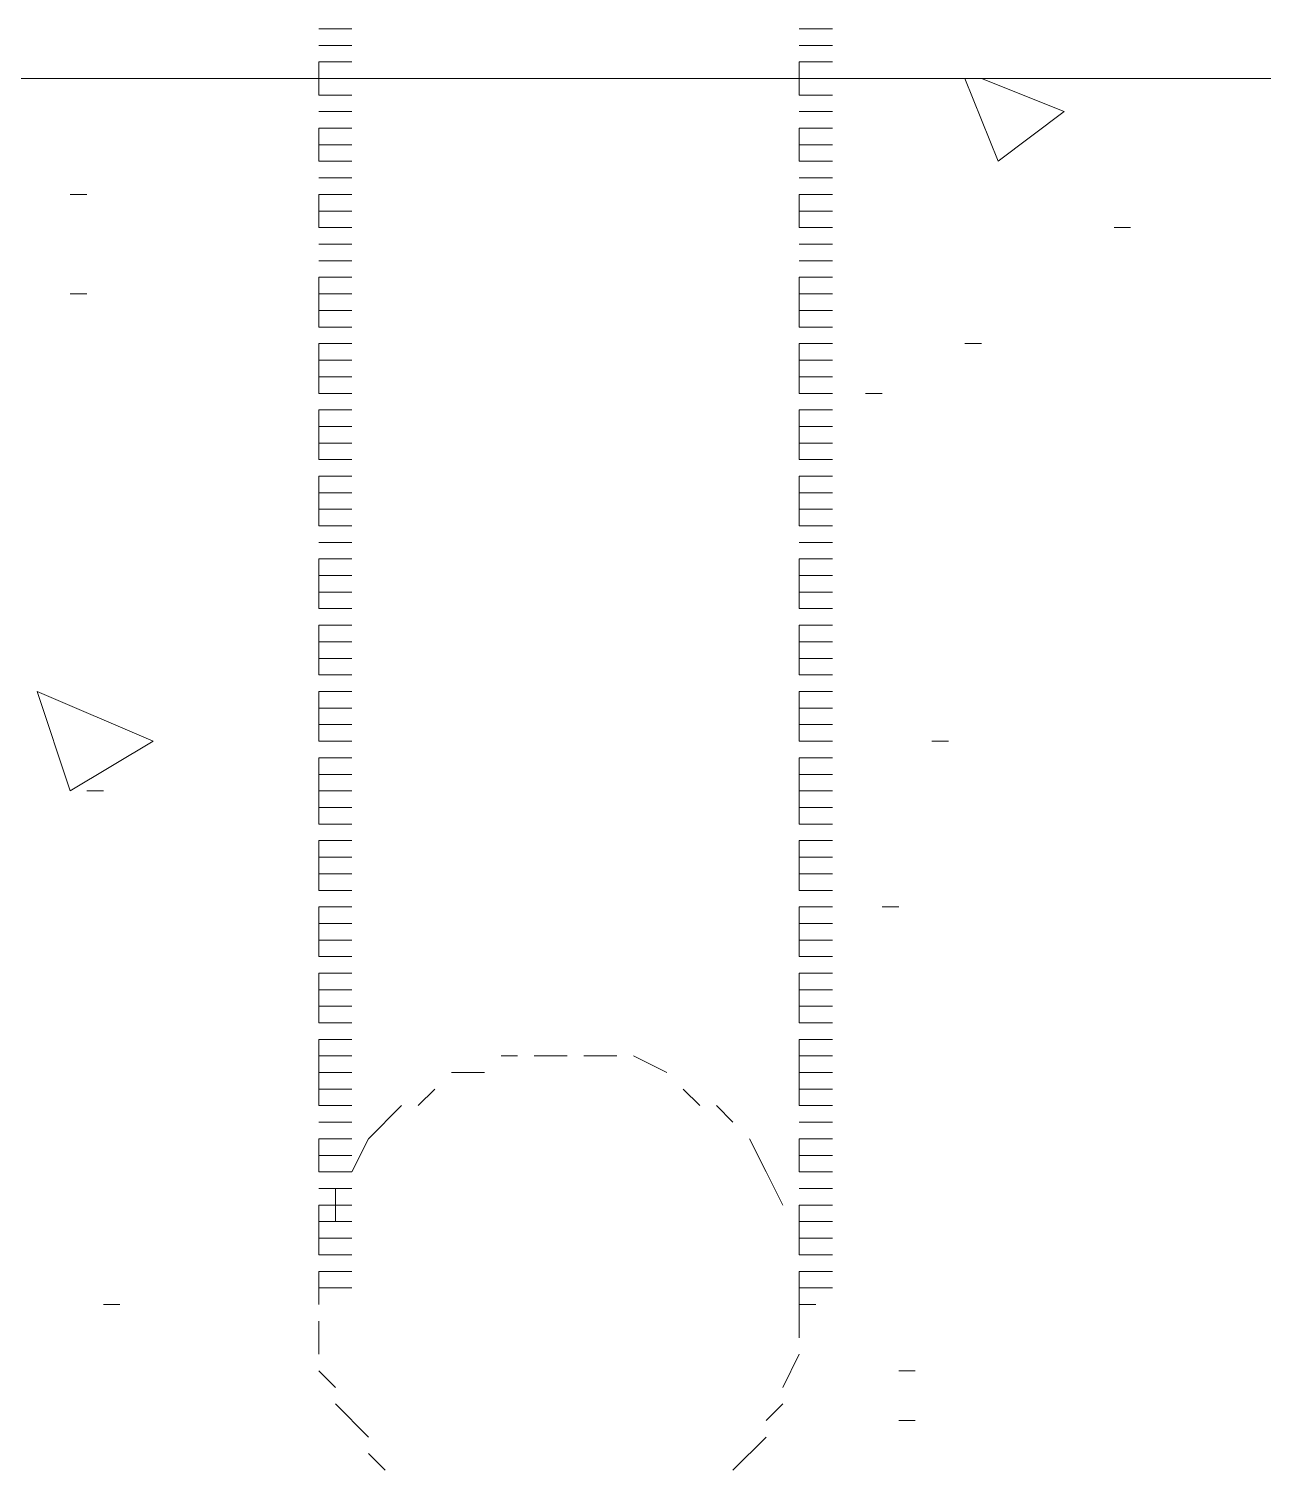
# Model space of a CAD drawing. Header units: inches. Extents: x 0.2 to 10.8, y 0.5 to 8.
# Drawn here: x 3.8092 to 3.9333, y 4.32 to 4.465 of the extents above; entities that cross this region are included whole.
import ezdxf

# ---------------------------------------------------------------- set-up
doc = ezdxf.new("R2010")
doc.units = ezdxf.units.IN
doc.header["$MEASUREMENT"] = 0
doc.layers.add('PDF_Geometry', color=7, linetype='Continuous')

msp = doc.modelspace()

# ---------------------------------------------------------------- linework, layer by layer
at = {"layer": 'PDF_Geometry', "lineweight": 9}
for points in [[(3.83833, 4.465), (3.84, 4.465)], [(3.83833, 4.465), (3.84, 4.465)], [(3.83833, 4.465), (3.84, 4.465)], [(3.84, 4.465), (3.84167, 4.465)], [(3.84, 4.465), (3.84167, 4.465)], [(3.84, 4.465), (3.84167, 4.465)], [(3.88667, 4.465), (3.88833, 4.465)], [(3.88667, 4.465), (3.88833, 4.465)], [(3.88667, 4.465), (3.88833, 4.465)], [(3.88833, 4.465), (3.89, 4.465)], [(3.88833, 4.465), (3.89, 4.465)], [(3.88833, 4.465), (3.89, 4.465)], [(3.83833, 4.46333), (3.84, 4.46333)], [(3.83833, 4.46333), (3.84, 4.46333)], [(3.83833, 4.46333), (3.84, 4.46333)], [(3.84, 4.46333), (3.84167, 4.46333)], [(3.84, 4.46333), (3.84167, 4.46333)], [(3.84, 4.46333), (3.84167, 4.46333)], [(3.88667, 4.46333), (3.88833, 4.46333)], [(3.88667, 4.46333), (3.88833, 4.46333)], [(3.88667, 4.46333), (3.88833, 4.46333)], [(3.88833, 4.46333), (3.89, 4.46333)], [(3.88833, 4.46333), (3.89, 4.46333)], [(3.88833, 4.46333), (3.89, 4.46333)], [(3.83833, 4.46167), (3.84, 4.46167)], [(3.83833, 4.46167), (3.83833, 4.46)], [(3.83833, 4.46167), (3.84, 4.46167)], [(3.84, 4.46167), (3.84167, 4.46167)], [(3.84, 4.46167), (3.84167, 4.46167)], [(3.88667, 4.46167), (3.88833, 4.46167)], [(3.88667, 4.46167), (3.88667, 4.46)], [(3.88667, 4.46167), (3.88833, 4.46167)], [(3.88833, 4.46167), (3.89, 4.46167)], [(3.88833, 4.46167), (3.89, 4.46167)], [(3.83833, 4.46), (3.84, 4.46)], [(3.83833, 4.46), (3.83833, 4.45833)], [(3.83833, 4.46), (3.84, 4.46)], [(3.84, 4.46), (3.84167, 4.46)], [(3.84, 4.46), (3.84167, 4.46)], [(3.88667, 4.46), (3.88833, 4.46)], [(3.88667, 4.46), (3.88667, 4.45833)], [(3.88667, 4.46), (3.88833, 4.46)], [(3.88833, 4.46), (3.89, 4.46)], [(3.88833, 4.46), (3.89, 4.46)], [(3.83833, 4.45833), (3.84, 4.45833)], [(3.83833, 4.45833), (3.84, 4.45833)], [(3.83833, 4.45833), (3.84, 4.45833)], [(3.84, 4.45833), (3.84167, 4.45833)], [(3.84, 4.45833), (3.84167, 4.45833)], [(3.84, 4.45833), (3.84167, 4.45833)], [(3.88667, 4.45833), (3.88833, 4.45833)], [(3.88667, 4.45833), (3.88833, 4.45833)], [(3.88667, 4.45833), (3.88833, 4.45833)], [(3.88833, 4.45833), (3.89, 4.45833)], [(3.88833, 4.45833), (3.89, 4.45833)], [(3.88833, 4.45833), (3.89, 4.45833)], [(3.83833, 4.45667), (3.84, 4.45667)], [(3.83833, 4.45667), (3.84, 4.45667)], [(3.83833, 4.45667), (3.84, 4.45667)], [(3.84, 4.45667), (3.84167, 4.45667)], [(3.84, 4.45667), (3.84167, 4.45667)], [(3.84, 4.45667), (3.84167, 4.45667)], [(3.88667, 4.45667), (3.88833, 4.45667)], [(3.88667, 4.45667), (3.88833, 4.45667)], [(3.88667, 4.45667), (3.88833, 4.45667)], [(3.88833, 4.45667), (3.89, 4.45667)], [(3.88833, 4.45667), (3.89, 4.45667)], [(3.88833, 4.45667), (3.89, 4.45667)], [(3.83833, 4.455), (3.84, 4.455)], [(3.83833, 4.455), (3.83833, 4.45333)], [(3.83833, 4.455), (3.84, 4.455)], [(3.84, 4.455), (3.84167, 4.455)], [(3.84, 4.455), (3.84167, 4.455)], [(3.88667, 4.455), (3.88833, 4.455)], [(3.88667, 4.455), (3.88667, 4.45333)], [(3.88667, 4.455), (3.88833, 4.455)], [(3.88833, 4.455), (3.89, 4.455)], [(3.88833, 4.455), (3.89, 4.455)], [(3.83833, 4.45333), (3.84, 4.45333)], [(3.83833, 4.45333), (3.83833, 4.45167)], [(3.83833, 4.45333), (3.84, 4.45333)], [(3.84, 4.45333), (3.84167, 4.45333)], [(3.84, 4.45333), (3.84167, 4.45333)], [(3.88667, 4.45333), (3.88833, 4.45333)], [(3.88667, 4.45333), (3.88667, 4.45167)], [(3.88667, 4.45333), (3.88833, 4.45333)], [(3.88833, 4.45333), (3.89, 4.45333)], [(3.88833, 4.45333), (3.89, 4.45333)], [(3.83833, 4.45167), (3.84, 4.45167)], [(3.83833, 4.45167), (3.84, 4.45167)], [(3.83833, 4.45167), (3.84, 4.45167)], [(3.84, 4.45167), (3.84167, 4.45167)], [(3.84, 4.45167), (3.84167, 4.45167)], [(3.84, 4.45167), (3.84167, 4.45167)], [(3.88667, 4.45167), (3.88833, 4.45167)], [(3.88667, 4.45167), (3.88833, 4.45167)], [(3.88667, 4.45167), (3.88833, 4.45167)], [(3.88833, 4.45167), (3.89, 4.45167)], [(3.88833, 4.45167), (3.89, 4.45167)], [(3.88833, 4.45167), (3.89, 4.45167)], [(3.83833, 4.45), (3.84, 4.45)], [(3.83833, 4.45), (3.84, 4.45)], [(3.83833, 4.45), (3.84, 4.45)], [(3.84, 4.45), (3.84167, 4.45)], [(3.84, 4.45), (3.84167, 4.45)], [(3.84, 4.45), (3.84167, 4.45)], [(3.88667, 4.45), (3.88833, 4.45)], [(3.88667, 4.45), (3.88833, 4.45)], [(3.88667, 4.45), (3.88833, 4.45)], [(3.88833, 4.45), (3.89, 4.45)], [(3.88833, 4.45), (3.89, 4.45)], [(3.88833, 4.45), (3.89, 4.45)], [(3.83833, 4.44833), (3.84, 4.44833)], [(3.83833, 4.44833), (3.83833, 4.44667)], [(3.83833, 4.44833), (3.84, 4.44833)], [(3.84, 4.44833), (3.84167, 4.44833)], [(3.84, 4.44833), (3.84167, 4.44833)], [(3.88667, 4.44833), (3.88833, 4.44833)], [(3.88667, 4.44833), (3.88667, 4.44667)], [(3.88667, 4.44833), (3.88833, 4.44833)], [(3.88833, 4.44833), (3.89, 4.44833)], [(3.88833, 4.44833), (3.89, 4.44833)], [(3.83833, 4.44667), (3.84, 4.44667)], [(3.83833, 4.44667), (3.83833, 4.445)], [(3.83833, 4.44667), (3.84, 4.44667)], [(3.84, 4.44667), (3.84167, 4.44667)], [(3.84, 4.44667), (3.84167, 4.44667)], [(3.88667, 4.44667), (3.88833, 4.44667)], [(3.88667, 4.44667), (3.88667, 4.445)], [(3.88667, 4.44667), (3.88833, 4.44667)], [(3.88833, 4.44667), (3.89, 4.44667)], [(3.88833, 4.44667), (3.89, 4.44667)], [(3.83833, 4.445), (3.84, 4.445)], [(3.83833, 4.445), (3.84, 4.445)], [(3.83833, 4.445), (3.84, 4.445)], [(3.84, 4.445), (3.84167, 4.445)], [(3.84, 4.445), (3.84167, 4.445)], [(3.84, 4.445), (3.84167, 4.445)], [(3.88667, 4.445), (3.88833, 4.445)], [(3.88667, 4.445), (3.88833, 4.445)], [(3.88667, 4.445), (3.88833, 4.445)], [(3.88833, 4.445), (3.89, 4.445)], [(3.88833, 4.445), (3.89, 4.445)], [(3.88833, 4.445), (3.89, 4.445)], [(3.83833, 4.44333), (3.84, 4.44333)], [(3.83833, 4.44333), (3.84, 4.44333)], [(3.83833, 4.44333), (3.84, 4.44333)], [(3.83833, 4.44333), (3.84, 4.44333)], [(3.84, 4.44333), (3.84167, 4.44333)], [(3.84, 4.44333), (3.84167, 4.44333)], [(3.84, 4.44333), (3.84167, 4.44333)], [(3.84, 4.44333), (3.84167, 4.44333)], [(3.88667, 4.44333), (3.88833, 4.44333)], [(3.88667, 4.44333), (3.88833, 4.44333)], [(3.88667, 4.44333), (3.88833, 4.44333)], [(3.88667, 4.44333), (3.88833, 4.44333)], [(3.88833, 4.44333), (3.89, 4.44333)], [(3.88833, 4.44333), (3.89, 4.44333)], [(3.88833, 4.44333), (3.89, 4.44333)], [(3.88833, 4.44333), (3.89, 4.44333)], [(3.83833, 4.44167), (3.84, 4.44167)], [(3.83833, 4.44167), (3.84, 4.44167)], [(3.83833, 4.44167), (3.84, 4.44167)], [(3.84, 4.44167), (3.84167, 4.44167)], [(3.84, 4.44167), (3.84167, 4.44167)], [(3.84, 4.44167), (3.84167, 4.44167)], [(3.88667, 4.44167), (3.88833, 4.44167)], [(3.88667, 4.44167), (3.88833, 4.44167)], [(3.88667, 4.44167), (3.88833, 4.44167)], [(3.88833, 4.44167), (3.89, 4.44167)], [(3.88833, 4.44167), (3.89, 4.44167)], [(3.88833, 4.44167), (3.89, 4.44167)], [(3.83833, 4.44), (3.84, 4.44)], [(3.83833, 4.44), (3.83833, 4.43833)], [(3.83833, 4.44), (3.84, 4.44)], [(3.84, 4.44), (3.84167, 4.44)], [(3.84, 4.44), (3.84167, 4.44)], [(3.88667, 4.44), (3.88833, 4.44)], [(3.88667, 4.44), (3.88667, 4.43833)], [(3.88667, 4.44), (3.88833, 4.44)], [(3.88833, 4.44), (3.89, 4.44)], [(3.88833, 4.44), (3.89, 4.44)], [(3.83833, 4.43833), (3.84, 4.43833)], [(3.83833, 4.43833), (3.83833, 4.43667)], [(3.83833, 4.43833), (3.84, 4.43833)], [(3.84, 4.43833), (3.84167, 4.43833)], [(3.84, 4.43833), (3.84167, 4.43833)], [(3.88667, 4.43833), (3.88833, 4.43833)], [(3.88667, 4.43833), (3.88667, 4.43667)], [(3.88667, 4.43833), (3.88833, 4.43833)], [(3.88833, 4.43833), (3.89, 4.43833)], [(3.88833, 4.43833), (3.89, 4.43833)], [(3.83833, 4.43667), (3.84, 4.43667)], [(3.83833, 4.43667), (3.83833, 4.435)], [(3.83833, 4.43667), (3.84, 4.43667)], [(3.84, 4.43667), (3.84167, 4.43667)], [(3.84, 4.43667), (3.84167, 4.43667)], [(3.88667, 4.43667), (3.88833, 4.43667)], [(3.88667, 4.43667), (3.88667, 4.435)], [(3.88667, 4.43667), (3.88833, 4.43667)], [(3.88833, 4.43667), (3.89, 4.43667)], [(3.88833, 4.43667), (3.89, 4.43667)], [(3.83833, 4.435), (3.84, 4.435)], [(3.83833, 4.435), (3.84, 4.435)], [(3.84, 4.435), (3.84167, 4.435)], [(3.84, 4.435), (3.84167, 4.435)], [(3.88667, 4.435), (3.88833, 4.435)], [(3.88667, 4.435), (3.88833, 4.435)], [(3.88833, 4.435), (3.89, 4.435)], [(3.88833, 4.435), (3.89, 4.435)], [(3.83833, 4.43333), (3.84, 4.43333)], [(3.83833, 4.43333), (3.83833, 4.43167)], [(3.83833, 4.43333), (3.84, 4.43333)], [(3.84, 4.43333), (3.84167, 4.43333)], [(3.84, 4.43333), (3.84167, 4.43333)], [(3.88667, 4.43333), (3.88833, 4.43333)], [(3.88667, 4.43333), (3.88667, 4.43167)], [(3.88667, 4.43333), (3.88833, 4.43333)], [(3.88833, 4.43333), (3.89, 4.43333)], [(3.88833, 4.43333), (3.89, 4.43333)], [(3.83833, 4.43167), (3.84, 4.43167)], [(3.83833, 4.43167), (3.83833, 4.43)], [(3.83833, 4.43167), (3.84, 4.43167)], [(3.84, 4.43167), (3.84167, 4.43167)], [(3.84, 4.43167), (3.84167, 4.43167)], [(3.88667, 4.43167), (3.88833, 4.43167)], [(3.88667, 4.43167), (3.88667, 4.43)], [(3.88667, 4.43167), (3.88833, 4.43167)], [(3.88833, 4.43167), (3.89, 4.43167)], [(3.88833, 4.43167), (3.89, 4.43167)], [(3.83833, 4.43), (3.84, 4.43)], [(3.83833, 4.43), (3.83833, 4.42833)], [(3.83833, 4.43), (3.84, 4.43)], [(3.84, 4.43), (3.84167, 4.43)], [(3.84, 4.43), (3.84167, 4.43)], [(3.88667, 4.43), (3.88833, 4.43)], [(3.88667, 4.43), (3.88667, 4.42833)], [(3.88667, 4.43), (3.88833, 4.43)], [(3.88833, 4.43), (3.89, 4.43)], [(3.88833, 4.43), (3.89, 4.43)], [(3.83833, 4.42833), (3.84, 4.42833)], [(3.83833, 4.42833), (3.84, 4.42833)], [(3.84, 4.42833), (3.84167, 4.42833)], [(3.84, 4.42833), (3.84167, 4.42833)], [(3.88667, 4.42833), (3.88833, 4.42833)], [(3.88667, 4.42833), (3.88833, 4.42833)], [(3.88833, 4.42833), (3.89, 4.42833)], [(3.88833, 4.42833), (3.89, 4.42833)], [(3.83833, 4.42667), (3.84, 4.42667)], [(3.83833, 4.42667), (3.83833, 4.425)], [(3.83833, 4.42667), (3.84, 4.42667)], [(3.84, 4.42667), (3.84167, 4.42667)], [(3.84, 4.42667), (3.84167, 4.42667)], [(3.88667, 4.42667), (3.88833, 4.42667)], [(3.88667, 4.42667), (3.88667, 4.425)], [(3.88667, 4.42667), (3.88833, 4.42667)], [(3.88833, 4.42667), (3.89, 4.42667)], [(3.88833, 4.42667), (3.89, 4.42667)], [(3.83833, 4.425), (3.84, 4.425)], [(3.83833, 4.425), (3.83833, 4.42333)], [(3.83833, 4.425), (3.84, 4.425)], [(3.84, 4.425), (3.84167, 4.425)], [(3.84, 4.425), (3.84167, 4.425)], [(3.88667, 4.425), (3.88833, 4.425)], [(3.88667, 4.425), (3.88667, 4.42333)], [(3.88667, 4.425), (3.88833, 4.425)], [(3.88833, 4.425), (3.89, 4.425)], [(3.88833, 4.425), (3.89, 4.425)], [(3.83833, 4.42333), (3.84, 4.42333)], [(3.83833, 4.42333), (3.83833, 4.42167)], [(3.83833, 4.42333), (3.84, 4.42333)], [(3.84, 4.42333), (3.84167, 4.42333)], [(3.84, 4.42333), (3.84167, 4.42333)], [(3.88667, 4.42333), (3.88833, 4.42333)], [(3.88667, 4.42333), (3.88667, 4.42167)], [(3.88667, 4.42333), (3.88833, 4.42333)], [(3.88833, 4.42333), (3.89, 4.42333)], [(3.88833, 4.42333), (3.89, 4.42333)], [(3.83833, 4.42167), (3.84, 4.42167)], [(3.83833, 4.42167), (3.84, 4.42167)], [(3.84, 4.42167), (3.84167, 4.42167)], [(3.84, 4.42167), (3.84167, 4.42167)], [(3.88667, 4.42167), (3.88833, 4.42167)], [(3.88667, 4.42167), (3.88833, 4.42167)], [(3.88833, 4.42167), (3.89, 4.42167)], [(3.88833, 4.42167), (3.89, 4.42167)], [(3.83833, 4.42), (3.84, 4.42)], [(3.83833, 4.42), (3.83833, 4.41833)], [(3.83833, 4.42), (3.84, 4.42)], [(3.84, 4.42), (3.84167, 4.42)], [(3.84, 4.42), (3.84167, 4.42)], [(3.88667, 4.42), (3.88833, 4.42)], [(3.88667, 4.42), (3.88667, 4.41833)], [(3.88667, 4.42), (3.88833, 4.42)], [(3.88833, 4.42), (3.89, 4.42)], [(3.88833, 4.42), (3.89, 4.42)], [(3.83833, 4.41833), (3.84, 4.41833)], [(3.83833, 4.41833), (3.83833, 4.41667)], [(3.83833, 4.41833), (3.84, 4.41833)], [(3.84, 4.41833), (3.84167, 4.41833)], [(3.84, 4.41833), (3.84167, 4.41833)], [(3.88667, 4.41833), (3.88833, 4.41833)], [(3.88667, 4.41833), (3.88667, 4.41667)], [(3.88667, 4.41833), (3.88833, 4.41833)], [(3.88833, 4.41833), (3.89, 4.41833)], [(3.88833, 4.41833), (3.89, 4.41833)], [(3.83833, 4.41667), (3.84, 4.41667)], [(3.83833, 4.41667), (3.83833, 4.415)], [(3.83833, 4.41667), (3.84, 4.41667)], [(3.84, 4.41667), (3.84167, 4.41667)], [(3.84, 4.41667), (3.84167, 4.41667)], [(3.88667, 4.41667), (3.88833, 4.41667)], [(3.88667, 4.41667), (3.88667, 4.415)], [(3.88667, 4.41667), (3.88833, 4.41667)], [(3.88833, 4.41667), (3.89, 4.41667)], [(3.88833, 4.41667), (3.89, 4.41667)], [(3.83833, 4.415), (3.84, 4.415)], [(3.83833, 4.415), (3.84, 4.415)], [(3.83833, 4.415), (3.84, 4.415)], [(3.84, 4.415), (3.84167, 4.415)], [(3.84, 4.415), (3.84167, 4.415)], [(3.84, 4.415), (3.84167, 4.415)], [(3.88667, 4.415), (3.88833, 4.415)], [(3.88667, 4.415), (3.88833, 4.415)], [(3.88667, 4.415), (3.88833, 4.415)], [(3.88833, 4.415), (3.89, 4.415)], [(3.88833, 4.415), (3.89, 4.415)], [(3.88833, 4.415), (3.89, 4.415)], [(3.83833, 4.41333), (3.84, 4.41333)], [(3.83833, 4.41333), (3.84, 4.41333)], [(3.83833, 4.41333), (3.84, 4.41333)], [(3.84, 4.41333), (3.84167, 4.41333)], [(3.84, 4.41333), (3.84167, 4.41333)], [(3.84, 4.41333), (3.84167, 4.41333)], [(3.88667, 4.41333), (3.88833, 4.41333)], [(3.88667, 4.41333), (3.88833, 4.41333)], [(3.88667, 4.41333), (3.88833, 4.41333)], [(3.88833, 4.41333), (3.89, 4.41333)], [(3.88833, 4.41333), (3.89, 4.41333)], [(3.88833, 4.41333), (3.89, 4.41333)], [(3.83833, 4.41167), (3.84, 4.41167)], [(3.83833, 4.41167), (3.83833, 4.41)], [(3.83833, 4.41167), (3.84, 4.41167)], [(3.84, 4.41167), (3.84167, 4.41167)], [(3.84, 4.41167), (3.84167, 4.41167)], [(3.88667, 4.41167), (3.88833, 4.41167)], [(3.88667, 4.41167), (3.88667, 4.41)], [(3.88667, 4.41167), (3.88833, 4.41167)], [(3.88833, 4.41167), (3.89, 4.41167)], [(3.88833, 4.41167), (3.89, 4.41167)], [(3.83833, 4.41), (3.84, 4.41)], [(3.83833, 4.41), (3.83833, 4.40833)], [(3.83833, 4.41), (3.84, 4.41)], [(3.84, 4.41), (3.84167, 4.41)], [(3.84, 4.41), (3.84167, 4.41)], [(3.88667, 4.41), (3.88833, 4.41)], [(3.88667, 4.41), (3.88667, 4.40833)], [(3.88667, 4.41), (3.88833, 4.41)], [(3.88833, 4.41), (3.89, 4.41)], [(3.88833, 4.41), (3.89, 4.41)], [(3.83833, 4.40833), (3.84, 4.40833)], [(3.83833, 4.40833), (3.83833, 4.40667)], [(3.83833, 4.40833), (3.84, 4.40833)], [(3.84, 4.40833), (3.84167, 4.40833)], [(3.84, 4.40833), (3.84167, 4.40833)], [(3.88667, 4.40833), (3.88833, 4.40833)], [(3.88667, 4.40833), (3.88667, 4.40667)], [(3.88667, 4.40833), (3.88833, 4.40833)], [(3.88833, 4.40833), (3.89, 4.40833)], [(3.88833, 4.40833), (3.89, 4.40833)], [(3.83833, 4.40667), (3.84, 4.40667)], [(3.83833, 4.40667), (3.84, 4.40667)], [(3.84, 4.40667), (3.84167, 4.40667)], [(3.84, 4.40667), (3.84167, 4.40667)], [(3.88667, 4.40667), (3.88833, 4.40667)], [(3.88667, 4.40667), (3.88833, 4.40667)], [(3.88833, 4.40667), (3.89, 4.40667)], [(3.88833, 4.40667), (3.89, 4.40667)], [(3.83833, 4.405), (3.84, 4.405)], [(3.83833, 4.405), (3.83833, 4.40333)], [(3.83833, 4.405), (3.84, 4.405)], [(3.84, 4.405), (3.84167, 4.405)], [(3.84, 4.405), (3.84167, 4.405)], [(3.88667, 4.405), (3.88833, 4.405)], [(3.88667, 4.405), (3.88667, 4.40333)], [(3.88667, 4.405), (3.88833, 4.405)], [(3.88833, 4.405), (3.89, 4.405)], [(3.88833, 4.405), (3.89, 4.405)], [(3.83833, 4.40333), (3.84, 4.40333)], [(3.83833, 4.40333), (3.83833, 4.40167)], [(3.83833, 4.40333), (3.84, 4.40333)], [(3.84, 4.40333), (3.84167, 4.40333)], [(3.84, 4.40333), (3.84167, 4.40333)], [(3.88667, 4.40333), (3.88833, 4.40333)], [(3.88667, 4.40333), (3.88667, 4.40167)], [(3.88667, 4.40333), (3.88833, 4.40333)], [(3.88833, 4.40333), (3.89, 4.40333)], [(3.88833, 4.40333), (3.89, 4.40333)], [(3.83833, 4.40167), (3.84, 4.40167)], [(3.83833, 4.40167), (3.83833, 4.4)], [(3.83833, 4.40167), (3.84, 4.40167)], [(3.84, 4.40167), (3.84167, 4.40167)], [(3.84, 4.40167), (3.84167, 4.40167)], [(3.88667, 4.40167), (3.88833, 4.40167)], [(3.88667, 4.40167), (3.88667, 4.4)], [(3.88667, 4.40167), (3.88833, 4.40167)], [(3.88833, 4.40167), (3.89, 4.40167)], [(3.88833, 4.40167), (3.89, 4.40167)], [(3.83833, 4.4), (3.84, 4.4)], [(3.83833, 4.4), (3.84, 4.4)], [(3.84, 4.4), (3.84167, 4.4)], [(3.84, 4.4), (3.84167, 4.4)], [(3.88667, 4.4), (3.88833, 4.4)], [(3.88667, 4.4), (3.88833, 4.4)], [(3.88833, 4.4), (3.89, 4.4)], [(3.88833, 4.4), (3.89, 4.4)], [(3.83833, 4.39833), (3.84, 4.39833)], [(3.83833, 4.39833), (3.83833, 4.39667)], [(3.83833, 4.39833), (3.84, 4.39833)], [(3.84, 4.39833), (3.84167, 4.39833)], [(3.84, 4.39833), (3.84167, 4.39833)], [(3.88667, 4.39833), (3.88833, 4.39833)], [(3.88667, 4.39833), (3.88667, 4.39667)], [(3.88667, 4.39833), (3.88833, 4.39833)], [(3.88833, 4.39833), (3.89, 4.39833)], [(3.88833, 4.39833), (3.89, 4.39833)], [(3.83833, 4.39667), (3.84, 4.39667)], [(3.83833, 4.39667), (3.83833, 4.395)], [(3.83833, 4.39667), (3.84, 4.39667)], [(3.84, 4.39667), (3.84167, 4.39667)], [(3.84, 4.39667), (3.84167, 4.39667)], [(3.88667, 4.39667), (3.88833, 4.39667)], [(3.88667, 4.39667), (3.88667, 4.395)], [(3.88667, 4.39667), (3.88833, 4.39667)], [(3.88833, 4.39667), (3.89, 4.39667)], [(3.88833, 4.39667), (3.89, 4.39667)], [(3.83833, 4.395), (3.84, 4.395)], [(3.83833, 4.395), (3.83833, 4.39333)], [(3.83833, 4.395), (3.84, 4.395)], [(3.84, 4.395), (3.84167, 4.395)], [(3.84, 4.395), (3.84167, 4.395)], [(3.88667, 4.395), (3.88833, 4.395)], [(3.88667, 4.395), (3.88667, 4.39333)], [(3.88667, 4.395), (3.88833, 4.395)], [(3.88833, 4.395), (3.89, 4.395)], [(3.88833, 4.395), (3.89, 4.395)], [(3.83833, 4.39333), (3.84, 4.39333)], [(3.83833, 4.39333), (3.84, 4.39333)], [(3.84, 4.39333), (3.84167, 4.39333)], [(3.84, 4.39333), (3.84167, 4.39333)], [(3.88667, 4.39333), (3.88833, 4.39333)], [(3.88667, 4.39333), (3.88833, 4.39333)], [(3.88833, 4.39333), (3.89, 4.39333)], [(3.88833, 4.39333), (3.89, 4.39333)], [(3.83833, 4.39167), (3.84, 4.39167)], [(3.83833, 4.39167), (3.83833, 4.39)], [(3.83833, 4.39167), (3.84, 4.39167)], [(3.84, 4.39167), (3.84167, 4.39167)], [(3.84, 4.39167), (3.84167, 4.39167)], [(3.88667, 4.39167), (3.88833, 4.39167)], [(3.88667, 4.39167), (3.88667, 4.39)], [(3.88667, 4.39167), (3.88833, 4.39167)], [(3.88833, 4.39167), (3.89, 4.39167)], [(3.88833, 4.39167), (3.89, 4.39167)], [(3.83833, 4.39), (3.84, 4.39)], [(3.83833, 4.39), (3.83833, 4.38833)], [(3.83833, 4.39), (3.84, 4.39)], [(3.84, 4.39), (3.84167, 4.39)], [(3.84, 4.39), (3.84167, 4.39)], [(3.88667, 4.39), (3.88833, 4.39)], [(3.88667, 4.39), (3.88667, 4.38833)], [(3.88667, 4.39), (3.88833, 4.39)], [(3.88833, 4.39), (3.89, 4.39)], [(3.88833, 4.39), (3.89, 4.39)], [(3.83833, 4.38833), (3.84, 4.38833)], [(3.83833, 4.38833), (3.83833, 4.38667)], [(3.83833, 4.38833), (3.84, 4.38833)], [(3.84, 4.38833), (3.84167, 4.38833)], [(3.84, 4.38833), (3.84167, 4.38833)], [(3.88667, 4.38833), (3.88833, 4.38833)], [(3.88667, 4.38833), (3.88667, 4.38667)], [(3.88667, 4.38833), (3.88833, 4.38833)], [(3.88833, 4.38833), (3.89, 4.38833)], [(3.88833, 4.38833), (3.89, 4.38833)], [(3.83833, 4.38667), (3.84, 4.38667)], [(3.83833, 4.38667), (3.83833, 4.385)], [(3.83833, 4.38667), (3.84, 4.38667)], [(3.84, 4.38667), (3.84167, 4.38667)], [(3.84, 4.38667), (3.84167, 4.38667)], [(3.88667, 4.38667), (3.88833, 4.38667)], [(3.88667, 4.38667), (3.88667, 4.385)], [(3.88667, 4.38667), (3.88833, 4.38667)], [(3.88833, 4.38667), (3.89, 4.38667)], [(3.88833, 4.38667), (3.89, 4.38667)], [(3.83833, 4.385), (3.84, 4.385)], [(3.83833, 4.385), (3.84, 4.385)], [(3.84, 4.385), (3.84167, 4.385)], [(3.84, 4.385), (3.84167, 4.385)], [(3.88667, 4.385), (3.88833, 4.385)], [(3.88667, 4.385), (3.88833, 4.385)], [(3.88833, 4.385), (3.89, 4.385)], [(3.88833, 4.385), (3.89, 4.385)], [(3.83833, 4.38333), (3.84, 4.38333)], [(3.83833, 4.38333), (3.83833, 4.38167)], [(3.83833, 4.38333), (3.84, 4.38333)], [(3.84, 4.38333), (3.84167, 4.38333)], [(3.84, 4.38333), (3.84167, 4.38333)], [(3.88667, 4.38333), (3.88833, 4.38333)], [(3.88667, 4.38333), (3.88667, 4.38167)], [(3.88667, 4.38333), (3.88833, 4.38333)], [(3.88833, 4.38333), (3.89, 4.38333)], [(3.88833, 4.38333), (3.89, 4.38333)], [(3.83833, 4.38167), (3.84, 4.38167)], [(3.83833, 4.38167), (3.83833, 4.38)], [(3.83833, 4.38167), (3.84, 4.38167)], [(3.84, 4.38167), (3.84167, 4.38167)], [(3.84, 4.38167), (3.84167, 4.38167)], [(3.88667, 4.38167), (3.88833, 4.38167)], [(3.88667, 4.38167), (3.88667, 4.38)], [(3.88667, 4.38167), (3.88833, 4.38167)], [(3.88833, 4.38167), (3.89, 4.38167)], [(3.88833, 4.38167), (3.89, 4.38167)], [(3.83833, 4.38), (3.84, 4.38)], [(3.83833, 4.38), (3.83833, 4.37833)], [(3.83833, 4.38), (3.84, 4.38)], [(3.84, 4.38), (3.84167, 4.38)], [(3.84, 4.38), (3.84167, 4.38)], [(3.88667, 4.38), (3.88833, 4.38)], [(3.88667, 4.38), (3.88667, 4.37833)], [(3.88667, 4.38), (3.88833, 4.38)], [(3.88833, 4.38), (3.89, 4.38)], [(3.88833, 4.38), (3.89, 4.38)], [(3.83833, 4.37833), (3.84, 4.37833)], [(3.83833, 4.37833), (3.84, 4.37833)], [(3.84, 4.37833), (3.84167, 4.37833)], [(3.84, 4.37833), (3.84167, 4.37833)], [(3.88667, 4.37833), (3.88833, 4.37833)], [(3.88667, 4.37833), (3.88833, 4.37833)], [(3.88833, 4.37833), (3.89, 4.37833)], [(3.88833, 4.37833), (3.89, 4.37833)], [(3.83833, 4.37667), (3.84, 4.37667)], [(3.83833, 4.37667), (3.83833, 4.375)], [(3.83833, 4.37667), (3.84, 4.37667)], [(3.84, 4.37667), (3.84167, 4.37667)], [(3.84, 4.37667), (3.84167, 4.37667)], [(3.88667, 4.37667), (3.88833, 4.37667)], [(3.88667, 4.37667), (3.88667, 4.375)], [(3.88667, 4.37667), (3.88833, 4.37667)], [(3.88833, 4.37667), (3.89, 4.37667)], [(3.88833, 4.37667), (3.89, 4.37667)], [(3.83833, 4.375), (3.84, 4.375)], [(3.83833, 4.375), (3.83833, 4.37333)], [(3.83833, 4.375), (3.84, 4.375)], [(3.84, 4.375), (3.84167, 4.375)], [(3.84, 4.375), (3.84167, 4.375)], [(3.88667, 4.375), (3.88833, 4.375)], [(3.88667, 4.375), (3.88667, 4.37333)], [(3.88667, 4.375), (3.88833, 4.375)], [(3.88833, 4.375), (3.89, 4.375)], [(3.88833, 4.375), (3.89, 4.375)], [(3.83833, 4.37333), (3.84, 4.37333)], [(3.83833, 4.37333), (3.83833, 4.37167)], [(3.83833, 4.37333), (3.84, 4.37333)], [(3.84, 4.37333), (3.84167, 4.37333)], [(3.84, 4.37333), (3.84167, 4.37333)], [(3.88667, 4.37333), (3.88833, 4.37333)], [(3.88667, 4.37333), (3.88667, 4.37167)], [(3.88667, 4.37333), (3.88833, 4.37333)], [(3.88833, 4.37333), (3.89, 4.37333)], [(3.88833, 4.37333), (3.89, 4.37333)], [(3.83833, 4.37167), (3.84, 4.37167)], [(3.83833, 4.37167), (3.84, 4.37167)], [(3.84, 4.37167), (3.84167, 4.37167)], [(3.84, 4.37167), (3.84167, 4.37167)], [(3.88667, 4.37167), (3.88833, 4.37167)], [(3.88667, 4.37167), (3.88833, 4.37167)], [(3.88833, 4.37167), (3.89, 4.37167)], [(3.88833, 4.37167), (3.89, 4.37167)], [(3.83833, 4.37), (3.84, 4.37)], [(3.83833, 4.37), (3.83833, 4.36833)], [(3.83833, 4.37), (3.84, 4.37)], [(3.84, 4.37), (3.84167, 4.37)], [(3.84, 4.37), (3.84167, 4.37)], [(3.88667, 4.37), (3.88833, 4.37)], [(3.88667, 4.37), (3.88667, 4.36833)], [(3.88667, 4.37), (3.88833, 4.37)], [(3.88833, 4.37), (3.89, 4.37)], [(3.88833, 4.37), (3.89, 4.37)], [(3.83833, 4.36833), (3.84, 4.36833)], [(3.83833, 4.36833), (3.83833, 4.36667)], [(3.83833, 4.36833), (3.84, 4.36833)], [(3.84, 4.36833), (3.84167, 4.36833)], [(3.84, 4.36833), (3.84167, 4.36833)], [(3.88667, 4.36833), (3.88833, 4.36833)], [(3.88667, 4.36833), (3.88667, 4.36667)], [(3.88667, 4.36833), (3.88833, 4.36833)], [(3.88833, 4.36833), (3.89, 4.36833)], [(3.88833, 4.36833), (3.89, 4.36833)], [(3.83833, 4.36667), (3.84, 4.36667)], [(3.83833, 4.36667), (3.83833, 4.365)], [(3.83833, 4.36667), (3.84, 4.36667)], [(3.84, 4.36667), (3.84167, 4.36667)], [(3.84, 4.36667), (3.84167, 4.36667)], [(3.88667, 4.36667), (3.88833, 4.36667)], [(3.88667, 4.36667), (3.88667, 4.365)], [(3.88667, 4.36667), (3.88833, 4.36667)], [(3.88833, 4.36667), (3.89, 4.36667)], [(3.88833, 4.36667), (3.89, 4.36667)], [(3.83833, 4.365), (3.84, 4.365)], [(3.83833, 4.365), (3.84, 4.365)], [(3.84, 4.365), (3.84167, 4.365)], [(3.84, 4.365), (3.84167, 4.365)], [(3.88667, 4.365), (3.88833, 4.365)], [(3.88667, 4.365), (3.88833, 4.365)], [(3.88833, 4.365), (3.89, 4.365)], [(3.88833, 4.365), (3.89, 4.365)], [(3.83833, 4.36333), (3.84, 4.36333)], [(3.83833, 4.36333), (3.83833, 4.36167)], [(3.83833, 4.36333), (3.84, 4.36333)], [(3.84, 4.36333), (3.84167, 4.36333)], [(3.84, 4.36333), (3.84167, 4.36333)], [(3.88667, 4.36333), (3.88833, 4.36333)], [(3.88667, 4.36333), (3.88667, 4.36167)], [(3.88667, 4.36333), (3.88833, 4.36333)], [(3.88833, 4.36333), (3.89, 4.36333)], [(3.88833, 4.36333), (3.89, 4.36333)], [(3.83833, 4.36167), (3.84, 4.36167)], [(3.83833, 4.36167), (3.83833, 4.36)], [(3.83833, 4.36167), (3.84, 4.36167)], [(3.84, 4.36167), (3.84167, 4.36167)], [(3.84, 4.36167), (3.84167, 4.36167)], [(3.88667, 4.36167), (3.88833, 4.36167)], [(3.88667, 4.36167), (3.88667, 4.36)], [(3.88667, 4.36167), (3.88833, 4.36167)], [(3.88833, 4.36167), (3.89, 4.36167)], [(3.88833, 4.36167), (3.89, 4.36167)], [(3.83833, 4.36), (3.84, 4.36)], [(3.83833, 4.36), (3.83833, 4.35833)], [(3.83833, 4.36), (3.84, 4.36)], [(3.84, 4.36), (3.84167, 4.36)], [(3.84, 4.36), (3.84167, 4.36)], [(3.88667, 4.36), (3.88833, 4.36)], [(3.88667, 4.36), (3.88667, 4.35833)], [(3.88667, 4.36), (3.88833, 4.36)], [(3.88833, 4.36), (3.89, 4.36)], [(3.88833, 4.36), (3.89, 4.36)], [(3.83833, 4.35833), (3.84, 4.35833)], [(3.83833, 4.35833), (3.83833, 4.35667)], [(3.83833, 4.35833), (3.84, 4.35833)], [(3.84, 4.35833), (3.84167, 4.35833)], [(3.84, 4.35833), (3.84167, 4.35833)], [(3.88667, 4.35833), (3.88833, 4.35833)], [(3.88667, 4.35833), (3.88667, 4.35667)], [(3.88667, 4.35833), (3.88833, 4.35833)], [(3.88833, 4.35833), (3.89, 4.35833)], [(3.88833, 4.35833), (3.89, 4.35833)], [(3.83833, 4.35667), (3.84, 4.35667)], [(3.83833, 4.35667), (3.84, 4.35667)], [(3.83833, 4.35667), (3.84, 4.35667)], [(3.84, 4.35667), (3.84167, 4.35667)], [(3.84, 4.35667), (3.84167, 4.35667)], [(3.84, 4.35667), (3.84167, 4.35667)], [(3.88667, 4.35667), (3.88833, 4.35667)], [(3.88667, 4.35667), (3.88833, 4.35667)], [(3.88667, 4.35667), (3.88833, 4.35667)], [(3.88833, 4.35667), (3.89, 4.35667)], [(3.88833, 4.35667), (3.89, 4.35667)], [(3.88833, 4.35667), (3.89, 4.35667)], [(3.83833, 4.355), (3.84, 4.355)], [(3.83833, 4.355), (3.84, 4.355)], [(3.83833, 4.355), (3.84, 4.355)], [(3.84, 4.355), (3.84167, 4.355)], [(3.84, 4.355), (3.84167, 4.355)], [(3.84, 4.355), (3.84167, 4.355)], [(3.88667, 4.355), (3.88833, 4.355)], [(3.88667, 4.355), (3.88833, 4.355)], [(3.88667, 4.355), (3.88833, 4.355)], [(3.88833, 4.355), (3.89, 4.355)], [(3.88833, 4.355), (3.89, 4.355)], [(3.88833, 4.355), (3.89, 4.355)], [(3.83833, 4.35333), (3.84, 4.35333)], [(3.83833, 4.35333), (3.83833, 4.35167)], [(3.83833, 4.35333), (3.84, 4.35333)], [(3.84, 4.35333), (3.84167, 4.35333)], [(3.84, 4.35333), (3.84167, 4.35333)], [(3.88667, 4.35333), (3.88833, 4.35333)], [(3.88667, 4.35333), (3.88667, 4.35167)], [(3.88667, 4.35333), (3.88833, 4.35333)], [(3.88833, 4.35333), (3.89, 4.35333)], [(3.88833, 4.35333), (3.89, 4.35333)], [(3.83833, 4.35167), (3.84, 4.35167)], [(3.83833, 4.35167), (3.83833, 4.35)], [(3.83833, 4.35167), (3.84, 4.35167)], [(3.84, 4.35167), (3.84167, 4.35167)], [(3.84, 4.35167), (3.84167, 4.35167)], [(3.88667, 4.35167), (3.88833, 4.35167)], [(3.88667, 4.35167), (3.88667, 4.35)], [(3.88667, 4.35167), (3.88833, 4.35167)], [(3.88833, 4.35167), (3.89, 4.35167)], [(3.88833, 4.35167), (3.89, 4.35167)], [(3.83833, 4.35), (3.84, 4.35)], [(3.83833, 4.35), (3.84, 4.35)], [(3.83833, 4.35), (3.84, 4.35)], [(3.84, 4.35), (3.84167, 4.35)], [(3.84, 4.35), (3.84167, 4.35)], [(3.84, 4.35), (3.84167, 4.35)], [(3.88667, 4.35), (3.88833, 4.35)], [(3.88667, 4.35), (3.88833, 4.35)], [(3.88667, 4.35), (3.88833, 4.35)], [(3.88833, 4.35), (3.89, 4.35)], [(3.88833, 4.35), (3.89, 4.35)], [(3.88833, 4.35), (3.89, 4.35)], [(3.83833, 4.34833), (3.84, 4.34833)], [(3.83833, 4.34833), (3.84, 4.34833)], [(3.83833, 4.34833), (3.84, 4.34833)], [(3.84, 4.34833), (3.84167, 4.34833)], [(3.84, 4.34833), (3.84167, 4.34833)], [(3.84, 4.34833), (3.84167, 4.34833)], [(3.88667, 4.34833), (3.88833, 4.34833)], [(3.88667, 4.34833), (3.88833, 4.34833)], [(3.88667, 4.34833), (3.88833, 4.34833)], [(3.88833, 4.34833), (3.89, 4.34833)], [(3.88833, 4.34833), (3.89, 4.34833)], [(3.88833, 4.34833), (3.89, 4.34833)], [(3.83833, 4.34667), (3.84, 4.34667)], [(3.83833, 4.34667), (3.83833, 4.345)], [(3.83833, 4.34667), (3.84, 4.34667)], [(3.84, 4.34667), (3.84167, 4.34667)], [(3.84, 4.34667), (3.84167, 4.34667)], [(3.88667, 4.34667), (3.88833, 4.34667)], [(3.88667, 4.34667), (3.88667, 4.345)], [(3.88667, 4.34667), (3.88833, 4.34667)], [(3.88833, 4.34667), (3.89, 4.34667)], [(3.88833, 4.34667), (3.89, 4.34667)], [(3.83833, 4.345), (3.84, 4.345)], [(3.83833, 4.345), (3.83833, 4.34333)], [(3.83833, 4.345), (3.84, 4.345)], [(3.84, 4.345), (3.84167, 4.345)], [(3.84, 4.345), (3.84167, 4.345)], [(3.88667, 4.345), (3.88833, 4.345)], [(3.88667, 4.345), (3.88667, 4.34333)], [(3.88667, 4.345), (3.88833, 4.345)], [(3.88833, 4.345), (3.89, 4.345)], [(3.88833, 4.345), (3.89, 4.345)], [(3.83833, 4.34333), (3.84, 4.34333)], [(3.83833, 4.34333), (3.84, 4.34333)], [(3.83833, 4.34333), (3.84, 4.34333)], [(3.84, 4.34333), (3.84167, 4.34333)], [(3.84, 4.34333), (3.84167, 4.34333)], [(3.84, 4.34333), (3.84167, 4.34333)], [(3.88667, 4.34333), (3.88833, 4.34333)], [(3.88667, 4.34333), (3.88833, 4.34333)], [(3.88667, 4.34333), (3.88833, 4.34333)], [(3.88833, 4.34333), (3.89, 4.34333)], [(3.88833, 4.34333), (3.89, 4.34333)], [(3.88833, 4.34333), (3.89, 4.34333)], [(3.83833, 4.34167), (3.84, 4.34167)], [(3.83833, 4.34167), (3.84, 4.34167)], [(3.83833, 4.34167), (3.84, 4.34167)], [(3.84, 4.34167), (3.84167, 4.34167)], [(3.84, 4.34167), (3.84167, 4.34167)], [(3.84, 4.34167), (3.84167, 4.34167)], [(3.88667, 4.34167), (3.88833, 4.34167)], [(3.88667, 4.34167), (3.88833, 4.34167)], [(3.88667, 4.34167), (3.88833, 4.34167)], [(3.88833, 4.34167), (3.89, 4.34167)], [(3.88833, 4.34167), (3.89, 4.34167)], [(3.88833, 4.34167), (3.89, 4.34167)], [(3.83833, 4.34), (3.84, 4.34)], [(3.83833, 4.34), (3.83833, 4.33833)], [(3.83833, 4.34), (3.84, 4.34)], [(3.84, 4.34), (3.84167, 4.34)], [(3.84, 4.34), (3.84167, 4.34)], [(3.88667, 4.34), (3.88833, 4.34)], [(3.88667, 4.34), (3.88667, 4.33833)], [(3.88667, 4.34), (3.88833, 4.34)], [(3.88833, 4.34), (3.89, 4.34)], [(3.88833, 4.34), (3.89, 4.34)], [(3.83833, 4.33833), (3.84, 4.33833)], [(3.83833, 4.33833), (3.83833, 4.33667)], [(3.84, 4.33833), (3.84167, 4.33833)], [(3.88667, 4.33833), (3.88833, 4.33833)], [(3.88667, 4.33833), (3.88667, 4.33667)], [(3.88833, 4.33833), (3.89, 4.33833)]]:
    msp.add_lwpolyline(points, dxfattribs=at)
at = {"layer": 'PDF_Geometry', "lineweight": 13}
for points in [[(4.51333, 4.46), (3.41333, 4.46)], [(3.90667, 4.45167), (3.90333, 4.46)], [(3.91333, 4.45667), (3.905, 4.46)], [(3.91333, 4.45667), (3.90667, 4.45167)], [(3.81333, 4.44833), (3.815, 4.44833)], [(3.91833, 4.445), (3.92, 4.445)], [(3.81333, 4.43833), (3.815, 4.43833)], [(3.90333, 4.43333), (3.905, 4.43333)], [(3.89333, 4.42833), (3.895, 4.42833)], [(3.82167, 4.39333), (3.81, 4.39833)], [(3.81333, 4.38833), (3.81, 4.39833)], [(3.82167, 4.39333), (3.81333, 4.38833)], [(3.9, 4.39333), (3.90167, 4.39333)], [(3.815, 4.38833), (3.81667, 4.38833)], [(3.895, 4.37667), (3.89667, 4.37667)], [(3.85833, 4.36167), (3.85667, 4.36167)], [(3.86333, 4.36167), (3.86, 4.36167)], [(3.86833, 4.36167), (3.865, 4.36167)], [(3.87333, 4.36), (3.87, 4.36167)], [(3.855, 4.36), (3.85167, 4.36)], [(3.85, 4.35833), (3.84833, 4.35667)], [(3.87667, 4.35667), (3.875, 4.35833)], [(3.84667, 4.35667), (3.84333, 4.35333)], [(3.88, 4.355), (3.87833, 4.35667)], [(3.84333, 4.35333), (3.84167, 4.35)], [(3.88333, 4.35), (3.88167, 4.35333)], [(3.885, 4.34667), (3.88333, 4.35)], [(3.84, 4.34833), (3.84, 4.345)], [(3.83833, 4.345), (3.83833, 4.34167)], [(3.88667, 4.34167), (3.88667, 4.345)], [(3.83833, 4.34), (3.83833, 4.33667)], [(3.88667, 4.33667), (3.88667, 4.34)], [(3.81667, 4.33667), (3.81833, 4.33667)], [(3.88667, 4.33333), (3.88667, 4.33667)], [(3.88667, 4.33667), (3.88833, 4.33667)], [(3.83833, 4.335), (3.83833, 4.33167)], [(3.885, 4.32833), (3.88667, 4.33167)], [(3.83833, 4.33), (3.84, 4.32833)], [(3.89667, 4.33), (3.89833, 4.33)], [(3.84, 4.32667), (3.84333, 4.32333)], [(3.88333, 4.325), (3.885, 4.32667)], [(3.89667, 4.325), (3.89833, 4.325)], [(3.88, 4.32), (3.88333, 4.32333)], [(3.84333, 4.32167), (3.845, 4.32)]]:
    msp.add_lwpolyline(points, dxfattribs=at)

doc.saveas('drawing.dxf')
